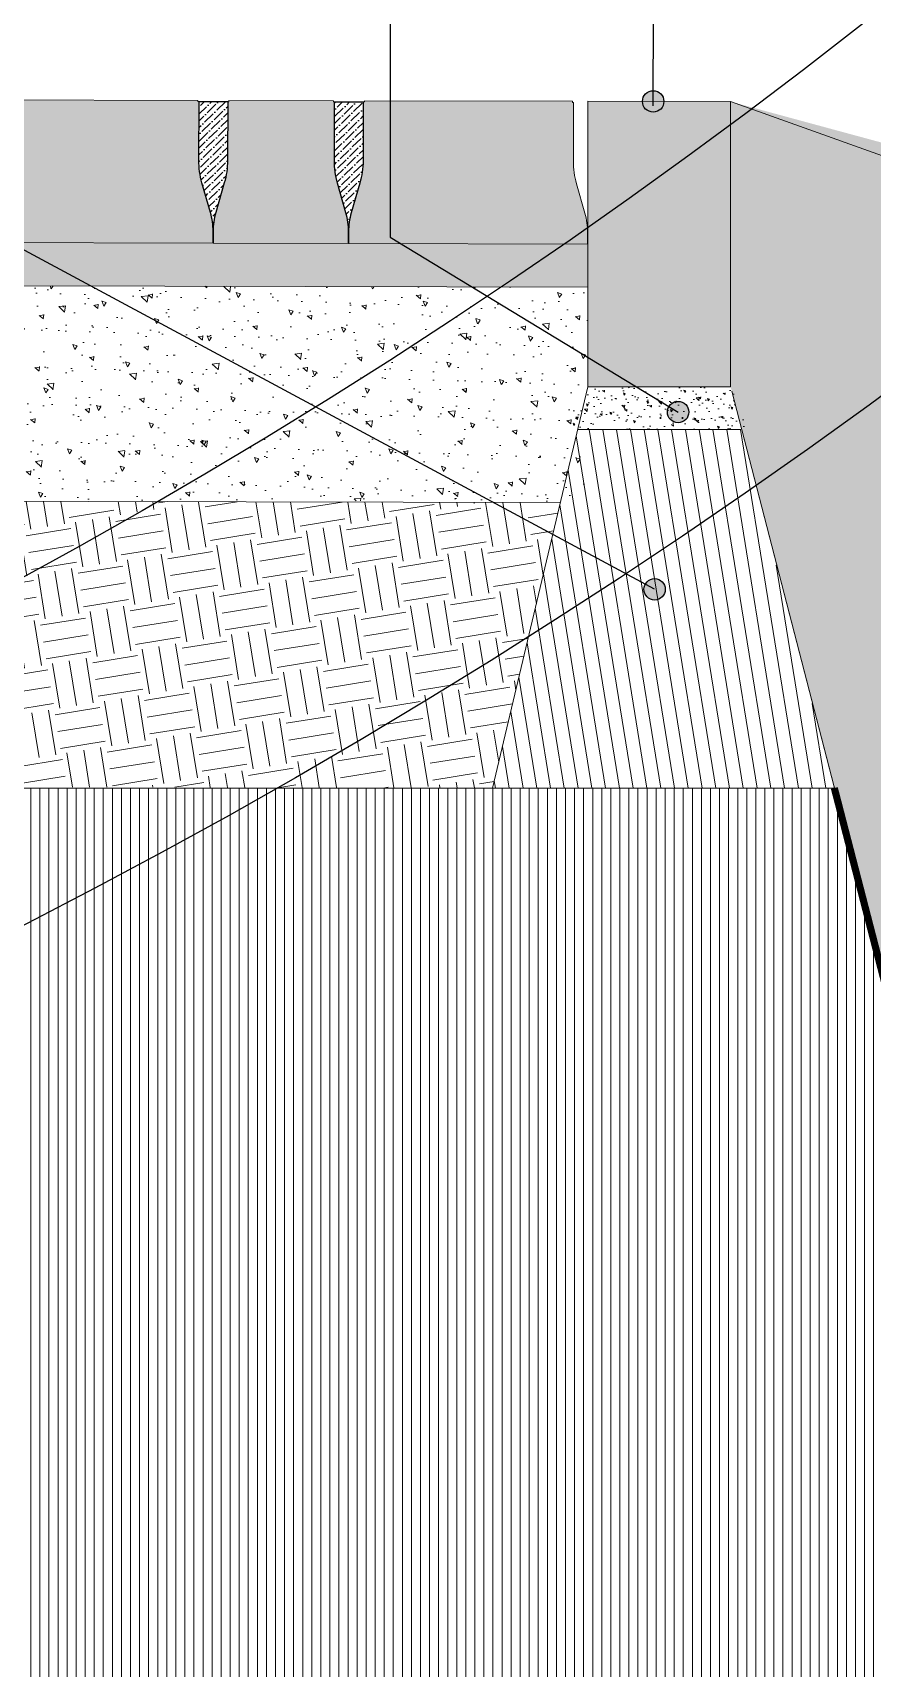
# Model space of a CAD drawing. Header units: metres. Extents: x -325 to 301, y -147 to 149.
# Drawn here: x 18.915 to 19.504, y 76.367 to 77.513 of the extents above; entities that cross this region are included whole.
import ezdxf

# ---------------------------------------------------------------- set-up
doc = ezdxf.new("R2010")
doc.units = ezdxf.units.M
doc.linetypes.add('ACAD_ISO03W100', pattern=[30, 12, -18])
for name, color, linetype, plot in [('-aux', 50, 'Continuous', False), ('-AUX-QAD', 5, 'Continuous', False), ('-AUX_MON', 3, 'Continuous', False)]:
    doc.layers.add(name, color=color, linetype=linetype, plot=plot)
for name, color, linetype, true_color in [('0-TX-1_25', 7, 'Continuous', 0x3f4f7f), ('3-TR-paviment fort', 7, 'Continuous', 0xd1d1d1), ('EIT_3 TR sorra', 7, 'Continuous', 0xd8ceb0)]:
    doc.layers.add(name, color=color, linetype=linetype, true_color=true_color)
for name, color, linetype in [('02-L-Geotextile', 32, 'Continuous'), ('10-DET-encoixinat', 37, 'Continuous'), ('10-DET_TERRENY_compactat', 252, 'Continuous')]:
    doc.layers.add(name, color=color, linetype=linetype)
doc.layers.add('03-TR-Paviment_05_Open Joint Precast Pavements', color=7, linetype='Continuous', lineweight=5, true_color=0xb3b3b3)
doc.layers.add('3-TR tot_u', color=7, linetype='Continuous', lineweight=5, true_color=0x787878)
for name, color, linetype, lineweight in [('05-VEG-gris 50%', 253, 'Continuous', 18), ('1-CM', 7, 'Continuous', 0), ('3-TR Formigó', 252, 'Continuous', 0), ('3-TR Seleccionat', 44, 'Continuous', 0), ('3-TR Tot-u', 37, 'Continuous', 0)]:
    doc.layers.add(name, color=color, linetype=linetype, lineweight=lineweight)

# ---------------------------------------------------------------- blocks, each defined once
blk = doc.blocks.new('ccddddddddddd')
for points in [[(92.17118508927524, 14.45525125507265), (92.1602315818891, 14.54284491715953), (92.14927795156837, 14.71803216030821), (92.08355653705075, 15.02460998017341), (91.9959279843606, 15.39688300667331), (91.9082994312048, 15.81295286351815), (91.77685660263523, 16.29471792606637), (91.64541377406567, 16.79838144592941), (91.49206380639225, 17.34584179753438), (91.36062097735703, 17.91520052356645), (91.22917814878747, 18.52835616283119), (91.11964245792478, 19.14151172060519), (91.09773531928658, 19.6451752409339), (91.08678181190044, 20.01744826603681), (91.08678181190044, 20.1926355920732), (91.10868894960731, 20.19263559160754)], [(90.23240342363715, 20.01744826603681), (90.25431056134403, 20.01744826603681), (90.35289262235165, 19.92985460348427), (90.41861403686926, 19.7765657347627), (90.55005686543882, 19.57947995234281), (90.74722110852599, 19.22910538315773), (90.96629249025136, 18.79113706946373), (91.22917814878747, 18.26557517424226), (91.51397094503045, 17.65241961786523), (91.77685660263523, 17.08306080941111), (91.97402084618807, 16.57939737197012), (92.12737081339583, 16.07573385164142), (92.32453505601734, 15.52827350096777), (92.45597788598388, 15.13410201761872), (92.47788502369076, 14.8713211119175), (92.54360643820837, 14.67423532949761), (92.60932785319164, 14.52094646031037), (92.62028148304671, 14.43335279775783)], [(92.63123499089852, 19.97365143429488), (92.6531421286054, 19.9736514352262), (92.64218862075359, 19.88605777220801), (92.63123499043286, 19.79846410965547), (92.63123499136418, 19.6889720717445), (92.60932785226032, 19.60137840919197), (92.59837434487417, 19.53568312060088), (92.57646720623598, 19.44808954047039), (92.5545600685291, 19.36049587745219), (92.53265293082222, 19.25100375711918), (92.46693151630461, 19.11961326375604), (92.44502437766641, 18.96632439503446), (92.3793029631488, 18.79113706946373), (92.31358154863119, 18.61594982631505), (92.24786013411358, 18.41886404342949), (92.18213872006163, 18.22177834343165), (92.11641730554402, 18.00279418611899), (91.96306733880192, 17.71811482310295), (91.78781023295596, 17.43343546055257), (91.65636740392074, 17.12685764115304), (91.54683171305805, 16.77648307196796), (91.53587808320299, 16.38231158908457), (91.52492457535118, 16.05383539479226), (91.51397094456479, 15.81295286351815), (91.51397094456479, 15.33118780050427), (91.52492457535118, 15.26549251191318), (91.53587808273733, 15.17789884936064), (91.53587808273733, 15.068406812381), (91.54683171305805, 15.00271152332425), (91.55778522137552, 14.93701631762087), (91.55778522090986, 14.67423532949761), (91.56873885169625, 14.60854012332857), (91.5796923590824, 14.52094646077603), (91.5796923590824, 14.41145442333072), (91.59064598940313, 14.37860673852265), (91.60159949725494, 14.35670836362988), (91.60159949678928, 14.3457591352053)], [(91.9630673378706, 19.84226094093174), (92.00688161421567, 19.84226094093174), (92.01783512206748, 19.75466727791354), (92.08355653658509, 19.49188628932461), (92.1711850897409, 19.09771488886327), (92.25881364196539, 18.61594982584938), (92.324535056483, 18.02469264343381), (92.39025647100061, 17.32394342357293), (92.41216360917315, 16.4699052516371), (92.41216360917315, 15.57207033177838), (92.40121010132134, 14.80562582332641), (92.33548868680373, 14.32386076077819), (92.31358154863119, 14.10487660346553), (92.324535056483, 14.09392737504095)], [(93.25558848958462, 19.73276890348643), (93.25558848958462, 19.56853080587462), (93.2446348592639, 19.45903868647292), (93.23368135187775, 19.3276481917128), (93.21177421323955, 19.17435932345688), (93.18986707506701, 19.04296882916242), (93.12414566101506, 18.91157833440229), (93.05842424603179, 18.75828946661204), (92.99270283151418, 18.62689897231758), (92.92698141699657, 18.473610103596), (92.90507427882403, 18.29842277802527), (92.83935286477208, 18.10133707756177), (92.77363145025447, 17.88235292071477), (92.68600289756432, 17.64147038944066), (92.57646720670164, 17.37868940085173), (92.46693151583895, 17.11590849515051), (92.40121010132134, 16.80933067528531), (92.33548868726939, 16.45895602367818), (92.26976727228612, 16.15237828623503), (92.20404585823417, 15.867698923219), (92.11641730554402, 15.60491793509573), (92.05069589149207, 15.38593377778307), (91.9849744765088, 15.21074645221233), (91.9740208457224, 15.07935604080558), (91.9630673378706, 14.99176237778738), (91.9630673378706, 14.45525125507265)], [(94.73401807900518, 19.31669904664159), (94.73401807947084, 19.20720692630857), (94.72306444868445, 19.18530855188146), (94.71211094036698, 19.11961326375604), (94.69020380219445, 19.05391805805266), (94.6244823881425, 18.9663243945688), (94.53685383545235, 18.85683235758916), (94.42731814458966, 18.72544186376035), (94.2958753160201, 18.57215299457312), (94.18633962515742, 18.44076250074431), (94.09871107293293, 18.26557517424226), (94.01108251977712, 18.11228630598634), (93.94536110479385, 17.93709898088127), (93.8796396907419, 17.74001328041777), (93.81391827668995, 17.54292749799788), (93.74819686170667, 17.30204496672377), (93.66056830901653, 17.061162434984), (93.57293975679204, 16.7764830715023), (93.46340406592935, 16.44800687720999), (93.353868374601, 16.09763222653419), (93.22242554603145, 15.72535920049995), (93.11288985563442, 15.39688300620764), (92.98144702613354, 15.13410201808438), (92.89381847390905, 14.93701631762087), (92.87191133527085, 14.71803216077387), (92.85000419709831, 14.52094646077603), (92.83905056677759, 14.41145442379639), (92.82809705892578, 14.3457591352053), (92.82809705939144, 14.33480998966843)], [(92.85000419756398, 14.42240356933326), (92.83905056724325, 14.45525125460699), (92.85000419709831, 14.52094646077603), (92.85000419709831, 14.65233695553616), (92.86095770495012, 14.71803216077387), (92.86095770541579, 14.9808131493628), (92.88286484358832, 15.09030518634245), (92.89381847390905, 15.17789884889498), (92.89381847390905, 15.30928934318945), (92.90477198176086, 15.44067983748391), (92.91572561208159, 15.57207033224404), (92.9266791199334, 15.70346082560718), (92.93763274978846, 15.87864806922153), (92.959539887961, 16.05383539479226), (92.98144702613354, 16.2509210947901), (93.00335416430607, 16.46990525256842), (93.06907557882369, 16.68888940894976), (93.09098271699622, 16.95167039800435), (93.15670413151383, 17.21445130370557), (93.22242554603145, 17.47723229182884), (93.33196123689413, 17.6962164491415), (93.44149692729115, 17.87140369229019), (93.52912548044696, 18.04659101786092), (93.59484689496458, 18.22177834343165), (93.68247544765472, 18.37506721215323), (93.74819686217234, 18.48455933155492), (93.77010400034487, 18.5502545372583), (93.78105750773102, 18.57215299457312), (93.79201113805175, 18.59405136900023), (93.79201113805175, 18.60500059742481)], [(92.91572561208159, 14.40050519490615), (92.92667911946774, 14.42240356933326), (92.93763275025412, 14.53189568873495), (93.00335416430607, 14.68518455792218), (93.06907557928935, 14.88227025792003), (93.17861126968637, 15.18884807731956), (93.28814696054906, 15.51732427207753), (93.37577551277354, 15.91149575449526), (93.59484689496458, 16.74363546911627), (93.77010400034487, 17.13780686911196), (93.94536110525951, 17.51007989514619), (94.0548967961222, 17.81665771501139), (94.16443248651922, 18.03564187232405), (94.29587531555444, 18.25462594628334), (94.38350386824459, 18.3641180661507), (94.40541100688279, 18.37506721215323), (94.41636451426893, 18.37506721261889)], [(93.15670413151383, 14.37860673805699), (93.26623982191086, 14.61948935221881), (93.46340406546369, 14.96986392093822), (93.74819686217234, 15.47352744080126), (94.0548967961222, 16.10858145449311), (94.33968959236518, 16.76553384354338), (94.6244823881425, 17.35679102642462), (94.84355376986787, 17.79475925769657), (94.97499659890309, 18.07943862024695), (94.99690373707563, 18.14513390883803)], [(92.99240053351969, 14.32386076077819), (92.99240053351969, 14.34575913567096), (93.00335416477174, 14.45525125460699), (93.01430767215788, 14.63043849822134), (93.10193622438237, 14.8713211119175), (93.1676576398313, 15.22169568063691), (93.27719332976267, 15.61586716352031), (93.40863615879789, 15.96624173223972), (93.56198612600565, 16.3385147578083), (94.04394316580147, 17.08306080941111), (94.30682882387191, 17.38963862881064), (94.50399306695908, 17.58672432973981), (94.61352875782177, 17.65241961786523), (94.6573430346325, 17.65241961693391), (94.74497158685699, 17.64147038897499), (95.00785724446177, 17.64147038944066), (95.02976438309997, 17.63052116055042), (95.05167152127251, 17.63052116055042)], [(94.74497158685699, 17.64147038897499), (95.10643942793831, 17.64147038850933), (95.12834656564519, 17.65241961739957), (95.41313936142251, 17.65241961786523), (95.41313936188817, 17.64147038897499), (95.43504650052637, 17.64147038897499), (95.43504650052637, 17.63052116008475), (95.44600000791252, 17.61957201454788), (95.45695363823324, 17.61957201454788), (95.45695363823324, 17.60862278658897), (95.47886077594012, 17.59767355816439), (95.48981428472325, 17.58672432880849), (95.50076791457832, 17.57577518327162)]]:
    blk.add_lwpolyline(points)
for centre, radius in [((92.50731832021847, 20.78011920209974), 0.09914972109653161), ((92.8620486264117, 20.71819748636335), 0.08827586927244695), ((93.11398077663034, 20.6634514266625), 0.07971381322727139), ((92.08012906461954, 20.59398264810443), 0.07971381322727139), ((92.35396835301071, 20.62683025095612), 0.0797138132272792), ((93.31114502064884, 20.60870544845238), 0.1100385761945846), ((91.51054347259924, 20.53923658793792), 0.1038774050785438), ((92.54017896577716, 20.5501858163625), 0.05896654791170974), ((92.9606308103539, 20.55395938875154), 0.07971381322727139), ((93.6178449545987, 20.466365726199), 0.08827588449571261), ((91.19289002986625, 20.37499849172309), 0.05475392728177474), ((91.3681471357122, 20.353100115899), 0.1078442209085107), ((92.02536128088832, 20.3640493452549), 0.0797138132272792), ((92.2553861704655, 20.37499849079177), 0.08828397434522552), ((92.58399324212223, 20.33120165998116), 0.1116622003345008), ((91.78438276099041, 20.32025251351297), 0.1038774050785438), ((91.91582559002563, 20.14506518794224), 0.2190155618666085), ((91.09430784732103, 20.18886201875284), 0.1179330192981251), ((91.49958996474743, 20.19981116522104), 0.09029159687583978), ((92.08012906461954, 20.15601441636682), 0.05474597743621246), ((92.7963272118941, 20.12694030348212), 0.0797138132272792), ((93.78214843012393, 20.13788953144103), 0.100948621194932), ((90.94095788057894, 20.03557306807488), 0.131875252192638), ((91.28051858302206, 20.09031912824139), 0.1078442962242974), ((91.65184901002795, 20.06842075381428), 0.1122136528435823), ((92.34301472222432, 20.06842075381428), 0.1094920372972297), ((93.30019139032811, 20.0502958688885), 0.08341479203162756), ((92.09108269494027, 19.94797948841006), 0.1094920372972297), ((92.93872367218137, 20.01744826603681), 0.07742317901411151), ((93.6287984624505, 20.02839749492705), 0.09355456895831013), ((91.4667291957885, 19.98082709126174), 0.03284760294668843), ((91.82819703733549, 19.93703025951982), 0.083391818526349), ((92.55113259609789, 19.88228419935331), 0.100948621194932), ((90.77556348359212, 19.89323342777789), 0.08359032011394589), ((91.19289003079757, 19.87133497092873), 0.05475392728177474), ((92.8730022571981, 19.85321016889066), 0.07742319637127354), ((93.83691633632407, 19.87510854331776), 0.05475392728177474), ((94.02312694909051, 19.85321016935632), 0.100948621194932), ((94.02312694909051, 19.85321016935632), 0.08552993772729109), ((91.42291491990909, 19.83848736807704), 0.0619504096055185), ((92.33206121437252, 19.81658899364993), 0.05896647138640877), ((93.42068071104586, 19.72181967506185), 0.1313904942115585), ((93.66165923094377, 19.80941333761439), 0.05583111220221605), ((94.4284090665169, 19.80941333761439), 0.08827588449571261), ((90.92891338979825, 19.72899533063173), 0.083391818526349), ((91.20384353818372, 19.70709687424824), 0.0979638998719097), ((92.08012906461954, 19.60855406522751), 0.09355464613128266), ((93.6287984624505, 19.5575815779157), 0.1281631355179718), ((93.6287984624505, 19.5575815779157), 0.1281631355179718), ((94.6036661718972, 19.66707361536101), 0.0797138132272792), ((90.08658734429628, 19.50710891373456), 0.09914972109653161), ((90.6233044383116, 19.58665560837835), 0.08830179011489034), ((92.98253794806078, 19.51378474617377), 0.05896654791170974), ((93.43163421889767, 19.45903868600726), 0.100948621194932), ((94.16552340891212, 19.43714031158015), 0.1078442209085107), ((91.29147209087387, 19.35672230552882), 0.1143168244103129), ((94.40650192834437, 19.39334348030388), 0.06385108598971867), ((89.5993650695309, 19.32097235973924), 0.07971381322727139), ((89.93323737708852, 19.35381996259093), 0.0797138132272792), ((90.36042650975287, 19.32097235973924), 0.08827586927244695), ((90.91905074194074, 19.31292547378689), 0.08759366280770564), ((91.83915054472163, 19.35672230552882), 0.09914972109653161), ((92.2334790318273, 19.29102701693773), 0.1209383224137713), ((90.11944799032062, 19.27717552846298), 0.05896654791170974), ((90.62493505468592, 19.27813989901915), 0.06916781482529323), ((94.12170913256705, 19.19625778030604), 0.09355468922416664), ((94.49413048103452, 19.1634100950323), 0.09355468922416664), ((89.54459728533402, 19.09103905688971), 0.0797138132272792), ((89.83465519361198, 19.10198820289224), 0.08828397434522552), ((90.1632622666657, 19.05819137161598), 0.1116622003345008), ((90.62432604283094, 19.10091247688979), 0.07971381322727139), ((93.15546696865931, 19.10642892122269), 0.09914972109653161), ((90.82149028638378, 19.04616649914533), 0.1100385761945846), ((94.89874616917223, 19.0372787155211), 0.09914972109653161), ((90.47097607562318, 18.99142043991014), 0.07971381322727139), ((93.00211700191721, 18.95313997007906), 0.0797138132272792), ((93.4293061341159, 18.92029236769304), 0.08827586927244695), ((91.12819022033364, 18.90382677689195), 0.08827588449571261), ((91.39991686027497, 18.88590638805181), 0.1139313534327422), ((93.18832761468366, 18.87649553595111), 0.05896654791170974), ((93.68123828433454, 18.86554630752653), 0.07971381322727139), ((94.74539620196447, 18.88398976437747), 0.0797138132272792), ((95.17258533509448, 18.85114216106012), 0.08827586927244695), ((92.64738657139242, 18.79607752989978), 0.07971381322727139), ((93.87840252742171, 18.81080033024773), 0.1100385761945846), ((94.93160681519657, 18.80734532978386), 0.05896654791170974), ((95.42451748484746, 18.79639610135928), 0.07971381322727139), ((90.95698824804276, 18.73876838758588), 0.0928042669996929), ((91.39224458299577, 18.67940983595327), 0.1078442209085107), ((92.07780097937211, 18.74133146926761), 0.1038774050785438), ((92.90353481797501, 18.70130821038038), 0.08828397434522552), ((93.52788831666112, 18.75605427054688), 0.07971381322727139), ((95.62168172886595, 18.74165012408048), 0.1100385761945846), ((91.21698747761548, 18.70130821038038), 0.05475392728177474), ((91.80848020780832, 18.64656223310158), 0.1038774050785438), ((92.04945872724056, 18.69035906484351), 0.0797138132272792), ((93.23214189056307, 18.65751137910411), 0.1116622003345008), ((94.18510246183723, 18.66846060752869), 0.08827588449571261), ((94.64681401941925, 18.63215800421312), 0.08828397434522552), ((95.27116751810536, 18.68690406344831), 0.07971381322727139), ((91.1184052946046, 18.51517173880711), 0.1179330192981251), ((91.93992303684354, 18.47137490753084), 0.2190155618666085), ((94.97542109200731, 18.5883611724712), 0.1116622003345008), ((95.92838166281581, 18.59931040136144), 0.08827588449571261), ((91.523687412031, 18.5261208852753), 0.09029159687583978), ((90.96505532739684, 18.36188278766349), 0.131875252192638), ((91.30461603077129, 18.41662884736434), 0.1078442962242974), ((91.67594645684585, 18.39473047340289), 0.1122136528435823), ((92.10422651190311, 18.48232413595542), 0.05474597743621246), ((92.99116337066516, 18.39473047340289), 0.1094920372972297), ((93.3635847195983, 18.3290351848118), 0.0797138132272792), ((94.3494059368968, 18.33998441323638), 0.100948621194932), ((91.49082664307207, 18.30713681038469), 0.03284760294668843), ((91.85229448415339, 18.26333997910842), 0.083391818526349), ((92.11518014175817, 18.27428920799866), 0.1094920372972297), ((93.86744889710099, 18.25239075068384), 0.08341479203162756), ((90.79966093041003, 18.21954314783216), 0.08359032011394589), ((93.19928124500439, 18.20859391894192), 0.100948621194932), ((93.50598117848858, 18.21954314783216), 0.07742317901411151), ((94.19605596922338, 18.23049237625673), 0.09355456895831013), ((94.62448251107708, 18.25462594581768), 0.07742319637127354), ((94.90927530638874, 18.23272757232189), 0.07743792491863587), ((91.21698747761548, 18.19764469005167), 0.05475392728177474), ((91.447012366727, 18.16479708813131), 0.0619504096055185), ((92.98020986327901, 18.14289871323854), 0.05896647138640877), ((95.2488358868286, 18.13418468041345), 0.09029159687583978), ((90.95301083661616, 18.055305050686), 0.083391818526349), ((91.22794098593295, 18.03340659337118), 0.0979638998719097), ((93.44025976397097, 18.055305050686), 0.07742319637127354), ((94.40417384309694, 18.07720342511311), 0.05475392728177474), ((94.59038445679471, 18.05530505022034), 0.100948621194932), ((94.59038445679471, 18.05530505022034), 0.08552993772729109), ((93.9879382182844, 17.92391455639154), 0.1313904942115585), ((94.22891673771665, 18.01150821940973), 0.05583111220221605), ((90.64740188512951, 17.91296532796696), 0.08830179011489034), ((92.10422651190311, 17.93486378435045), 0.09355464613128266), ((94.19605596968904, 17.75967645877972), 0.1281631355179718), ((94.19605596968904, 17.75967645877972), 0.1281631355179718), ((94.62203529756516, 17.77874510781839), 0.09914972109653161), ((95.41313948435709, 17.7509624264203), 0.1143169033563484), ((90.85377357294783, 17.63562550675124), 0.1078442962242974), ((93.54979545529932, 17.71587962796912), 0.05896654791170974), ((90.51421286957338, 17.58087944658473), 0.131875252192638), ((91.22510399948806, 17.61372713185847), 0.1122136528435823), ((91.56246991548687, 17.56578805856407), 0.1038774050785438), ((92.13205550750718, 17.62053411826491), 0.07971381322727139), ((92.40589479589835, 17.6533817211166), 0.0797138132272792), ((92.97846367675811, 17.58720544259995), 0.08827586927244695), ((94.4686853303574, 17.62545615714043), 0.0797138132272792), ((94.89587446348742, 17.59260855335742), 0.08827586927244695), ((92.59210540866479, 17.57673728698865), 0.05896654791170974), ((93.23039582651109, 17.53245938289911), 0.07971381322727139), ((93.42756007006392, 17.47771340515465), 0.1100385761945846), ((94.65489594358951, 17.54881172254682), 0.05896654791170974), ((95.14780661370605, 17.53786249365658), 0.07971381322727139), ((95.34497085725889, 17.48311651591212), 0.1100385761945846), ((95.63221086654812, 17.55387672642246), 0.07742319637128761), ((90.3488184735179, 17.43853980628774), 0.08359032011394589), ((90.76614501979202, 17.41664134990424), 0.05475392728177474), ((90.99616990983486, 17.38379374658689), 0.0619504096055185), ((91.2448164736852, 17.40154996141791), 0.05475392728177474), ((91.4200735790655, 17.37965158652514), 0.1078442209085107), ((91.8363092043437, 17.34680398320779), 0.1038774050785438), ((92.07728772377595, 17.39060081494972), 0.0797138132272792), ((92.30731261335313, 17.40154996095225), 0.08828397434522552), ((92.63591968500987, 17.35775312967598), 0.1116622003345008), ((93.07704585976899, 17.4229673454538), 0.07971381322727139), ((94.37010314781219, 17.37362439604476), 0.08828397434522552), ((94.69871022040024, 17.32982756523415), 0.1116622003345008), ((94.99445664696395, 17.42837045621127), 0.07971381322727139), ((93.73426000401378, 17.33537368290126), 0.08827588449571261), ((95.65167079120874, 17.34077679365873), 0.08827588449571261), ((90.5021683787927, 17.27430170960724), 0.083391818526349), ((90.77709852810949, 17.25240325229242), 0.0979638998719097), ((91.30848026368767, 17.18208481417969), 0.1179330192981251), ((91.55151640810072, 17.22636263491586), 0.09029159687583978), ((92.13205550797284, 17.18256588606164), 0.05474597743621246), ((92.55718713905662, 17.0616435483098), 0.1094920372972297), ((92.91274226177484, 16.99594826018438), 0.0797138132272792), ((93.89856347907335, 17.0068974881433), 0.100948621194932), ((91.03998418571427, 16.97404988575727), 0.03284760294668843), ((92.04236945323646, 16.930253054481), 0.083391818526349), ((92.3052551113069, 16.94120228243992), 0.1094920372972297), ((93.41660643927753, 16.91930382605642), 0.08341479203162756), ((93.74521351233125, 16.89740545116365), 0.09355456895831013), ((92.76530501246452, 16.87550699478015), 0.100948621194932), ((93.05513872113079, 16.88645622273907), 0.07742317901411151), ((91.90531620429829, 16.80981178861111), 0.05896647138640877), ((92.98941730661318, 16.72221812605858), 0.07742319637127354), ((93.95333138620481, 16.74411650048569), 0.05475392728177474), ((94.13954199897125, 16.72221812512726), 0.100948621194932), ((94.13954199897125, 16.72221812512726), 0.08552993772729109), ((94.54482411639765, 16.67842129431665), 0.08827588449571261), ((92.29430148098618, 16.60177685972303), 0.09355464613128266), ((93.53709576139227, 16.59082763129845), 0.1313904942115585), ((93.77807428082451, 16.67842129431665), 0.05583111220221605), ((94.72008122131228, 16.53608157159761), 0.0797138132272792), ((93.74521351186559, 16.42658953461796), 0.1281631355179718), ((93.74521351186559, 16.42658953461796), 0.1281631355179718), ((92.20096791768447, 16.34994510002434), 0.1143168244103129), ((91.82854656875134, 16.30614826828241), 0.08759366280770564), ((92.10772894509137, 16.34994510002434), 0.09914972109653161), ((92.44765144772828, 16.28424981143326), 0.1209383224137713), ((93.09895299747586, 16.38279270287603), 0.05896654791170974), ((93.54804926877841, 16.32804664317518), 0.100948621194932), ((94.28193845879287, 16.30614826828241), 0.1078442209085107), ((94.52291697775945, 16.26235143747181), 0.06385108598971867), ((91.73098611226305, 16.03938929410651), 0.1100385761945846), ((94.23812418198213, 16.0652657370083), 0.09355468922416664), ((94.61054553091526, 16.03241805126891), 0.09355468922416664), ((93.2718820180744, 15.97543687839061), 0.09914972109653161), ((92.03768604714423, 15.89704957138747), 0.08827588449571261), ((92.30941268615425, 15.87912918301299), 0.1139313534327422), ((92.84469276247546, 15.78930032392964), 0.07971381322727139), ((93.11853205086663, 15.82214792724699), 0.0797138132272792), ((93.54572118353099, 15.7893003243953), 0.08827586927244695), ((91.86648407392204, 15.73199118301272), 0.0928042669996929), ((92.34637937927619, 15.73455426469445), 0.1038774050785438), ((93.30474266409874, 15.74550349265337), 0.05896654791170974), ((93.79765333421528, 15.73455426422879), 0.07971381322727139), ((93.9948175768368, 15.67980828741565), 0.1100385761945846), ((92.20398304238915, 15.54841779312119), 0.1078442209085107), ((93.01994986785576, 15.5703161675483), 0.08828397434522552), ((93.64430336654186, 15.62506222724915), 0.07971381322727139), ((92.02872593747452, 15.57031616708264), 0.05475392728177474), ((92.62021866859868, 15.51557018980384), 0.1038774050785438), ((92.78992497874424, 15.55936702108011), 0.0797138132272792), ((93.34855694044381, 15.52651933580637), 0.1116622003345008), ((94.30151751171798, 15.53746856376529), 0.08827588449571261), ((94.76322906883433, 15.50116596091539), 0.08828397434522552), ((92.57106118137017, 15.38417969550937), 0.1179330192981251), ((92.33542587142438, 15.39512884197757), 0.09029159687583978), ((92.116354489699, 15.28563680453226), 0.1078442962242974), ((92.48768491717055, 15.26373843010515), 0.1122136528435823), ((92.8446927620098, 15.35133209312335), 0.05474597743621246), ((93.10757842008024, 15.26373842963949), 0.1094920372972297), ((92.30256510339677, 15.17614476708695), 0.03284760294668843)]:
    blk.add_circle(centre, radius)
blk = doc.blocks.new('POINT')
at = {"layer": '0-TX-1_25'}
h = blk.add_hatch(dxfattribs=at)
h.set_pattern_fill('ANGLE', color=256)
h.set_pattern_definition([(0, (-83.74681484067048, -12.72584030761209), (0, 6.985), [5.08, -1.905]), (90, (-83.74681484067048, -12.72584030761209), (-6.985, 4.277078946022131e-16), [5.08, -1.905])])
edge = h.paths.add_edge_path()
edge.add_arc((0, 0), 0.0075, 0, 360)
h = blk.add_hatch(color=256, dxfattribs=at)
h.dxf.hatch_style = 1
edge = h.paths.add_edge_path()
edge.add_arc((0, 0), 0.0075, 0, 360)
blk.add_circle((0, 0), 0.0075, dxfattribs=at)

msp = doc.modelspace()

# ---------------------------------------------------------------- hatches: boundary and pattern name
at = {"layer": '03-TR-Paviment_05_Open Joint Precast Pavements'}
h = msp.add_hatch(color=256, dxfattribs=at)
h.dxf.hatch_style = 1
edge = h.paths.add_edge_path()
edge.add_line((19.0415768010831, 77.36581190711465), (19.04159629180194, 77.37400766335074))
edge.add_arc((18.99317887040652, 77.3741228222997), 0.04841755834575468, 359.8637244794061, 375.8627436057946)
edge.add_line((19.03975265168683, 77.38735697710533), (19.03385535276593, 77.40811079660077))
edge.add_arc((19.08882383424832, 77.4237303502345), 0.05714459215181739, 179.8637303040263, 195.8627494303093, ccw=False)
edge.add_line((19.03167940371767, 77.42386626022514), (19.03177721121446, 77.46499141784031))
edge.add_line((19.03177721121446, 77.46499141784031), (19.03098000700683, 77.46499331378024))
edge.add_line((19.03098000700683, 77.46499331378024), (19.0309820149383, 77.4658373872621))
edge.add_line((19.0309820149383, 77.4658373872621), (18.88515655671344, 77.46618420596812))
edge.add_line((18.88515655671344, 77.46618420596812), (18.88515455064461, 77.46534013015795))
edge.add_line((18.88515455064461, 77.46534013015795), (18.88435734643699, 77.46534203052167))
edge.add_line((18.88435734643699, 77.46534203052167), (18.8842595389402, 77.42421686941404))
edge.add_arc((18.8271151129012, 77.42435277851132), 0.05714458765805319, 343.8647120627596, 359.86373118904174, ccw=False)
edge.add_line((18.88200867104442, 77.40847193555553), (18.87601272410811, 77.38774639706705))
edge.add_arc((18.92252301954402, 77.37429085153082), 0.04841755143760445, 163.8647105387003, 179.8637296650898)
edge.add_line((18.87410560504631, 77.37440600608122), (18.87408611246482, 77.36621025077645))
edge.add_line((18.87408611246482, 77.36621025077645), (19.0415768010831, 77.36581190711465))
h = msp.add_hatch(color=256, dxfattribs=at)
h.dxf.hatch_style = 1
edge = h.paths.add_edge_path()
edge.add_line((19.13653960892097, 77.36558256124724), (19.13655910243378, 77.373778316552))
edge.add_arc((19.08814167526661, 77.37389346448559), 0.04841756409130001, 359.8637375308511, 375.8627566572404)
edge.add_line((19.13471545905904, 77.38712763147075), (19.12881816013814, 77.40788145003486))
edge.add_arc((19.18378664102498, 77.4235010018954), 0.05714459109426871, 179.8637287570675, 195.8627478833494, ccw=False)
edge.add_line((19.12664221155555, 77.4236369134264), (19.126740019518, 77.46476207034308))
edge.add_line((19.126740019518, 77.46476207034308), (19.12594281577603, 77.46476396744717))
edge.add_line((19.12594281577603, 77.46476396744717), (19.12594482417316, 77.46560804092903))
edge.add_line((19.12594482417316, 77.46560804092903), (19.05264723648415, 77.46578236472439))
edge.add_line((19.05264723648415, 77.46578236472439), (19.05264522901834, 77.46493829007838))
edge.add_line((19.05264522901834, 77.46493829007838), (19.05184802574203, 77.46494019044209))
edge.add_line((19.05184802574203, 77.46494019044209), (19.05175021777958, 77.4238150288688))
edge.add_arc((18.99460579432869, 77.4239509315718), 0.05714458505475092, 343.8647184677755, 359.8637375940579, ccw=False)
edge.add_line((19.04949935174645, 77.40807009547595), (19.04350340341315, 77.38734455675464))
edge.add_arc((19.09001369908189, 77.37388901287518), 0.04841755120083587, 163.8647124986113, 179.8637316250004)
edge.add_line((19.04159628481702, 77.37400416576881), (19.04157679363252, 77.36580841023121))
edge.add_line((19.04157679363252, 77.36580841023121), (19.13653960892097, 77.36558256124724))
h = msp.add_hatch(color=256, dxfattribs=at)
h.dxf.hatch_style = 1
edge = h.paths.add_edge_path()
edge.add_line((19.30403029707358, 77.36518421758544), (19.30404978872374, 77.37337997312304))
edge.add_arc((19.25563236603428, 77.37349512887486), 0.04841755963219799, 359.8637282664178, 375.8627473928069)
edge.add_line((19.30220614767731, 77.38672928711046), (19.29630884922207, 77.4074831066059))
edge.add_arc((19.35127732964325, 77.42310266177999), 0.05714459155204819, 179.8637320804945, 195.8627512067764, ccw=False)
edge.add_line((19.29413289970816, 77.42323856999744), (19.29423070720495, 77.46436372761261))
edge.add_line((19.29423070720495, 77.46436372761261), (19.29343350346298, 77.46436562425103))
edge.add_line((19.29343350346298, 77.46436562425103), (19.29343551186011, 77.46520969750006))
edge.add_line((19.29343551186011, 77.46520969750006), (19.14761005223826, 77.46555651643891))
edge.add_line((19.14761005223826, 77.46555651643891), (19.14760804710076, 77.46471243969742))
edge.add_line((19.14760804710076, 77.46471243969742), (19.14681084335879, 77.46471434006114))
edge.add_line((19.14681084335879, 77.46471434006114), (19.14671303493068, 77.4235891789535))
edge.add_arc((19.08956861267091, 77.42372508520289), 0.0571445838720702, 343.86471490917216, 359.8637340354546, ccw=False)
edge.add_line((19.14446216796622, 77.40784424602631), (19.13846622056425, 77.38711870660651))
edge.add_arc((19.18497651517177, 77.3736631611867), 0.04841755060949388, 163.8647103986069, 179.8637295249965)
edge.add_line((19.13655910150246, 77.37377831585351), (19.13653960892097, 77.36558256124724))
edge.add_line((19.13653960892097, 77.36558256124724), (19.30403029707358, 77.36518421758544))
at = {"layer": '10-DET-encoixinat'}
h = msp.add_hatch(dxfattribs=at)
h.set_pattern_fill('CROSS', color=256, scale=0.04999999999999997, angle=91.66889548920817)
h.set_pattern_definition([(135.910817346098, (9.254955547378444, 72.81619366922993), (-0.01767543594103214, -0.000281005861983161), [0.006249999999999993, -0.01874999999999998]), (225.9108173460979, (9.254885294457011, 72.82061252732407), (0.000281005861983161, -0.01767543594103215), [0.006249999999999993, -0.01874999999999998])])
edge = h.paths.add_edge_path()
edge.add_line((19.40426612271094, 77.46497168870289), (19.40426612224528, 77.2652096973138))
edge.add_line((19.40426612224528, 77.2652096973138), (19.52670743606376, 76.79169178689887))
edge.add_line((19.52670743606376, 76.79169178689887), (20.61158481082651, 76.43006581787249))
edge.add_arc((20.88037853041107, 77.23644657892824), 0.8499999973464439, 251.5650426997877, 270.0000003406949)
edge.add_line((20.88037853546538, 76.3864465815818), (21.49455763816931, 76.3864465815818))
edge.add_line((21.49455763816931, 76.3864465815818), (21.49455763908389, 76.93181699326996))
edge.add_line((21.49455763908389, 76.93181699326996), (20.88037853174009, 76.94637161970849))
edge.add_arc((20.93199237187277, 77.32736714711616), 0.3844757214674237, 250.131195935182, 262.28505132981314, ccw=False)
edge.add_line((20.80132155444576, 76.96577799093079), (19.49423445712873, 77.43497168960627))
edge.add_line((19.49423445712873, 77.43497168960627), (19.40426612271094, 77.46497168870289))
at = {"layer": '10-DET_TERRENY_compactat'}
h = msp.add_hatch(dxfattribs=at)
h.set_pattern_fill('HEX', color=256, scale=0.002, angle=0.5782318252177278)
h.set_pattern_definition([(0.5782318252177278, (0.549165722126844, -8.408593412523473), (-0.000110995747240735, 0.01099796253877573), [0.00635, -0.0127]), (120.5782318252177, (0.549165722126844, -8.408593412523473), (-0.00946901707482901, -0.005595106406210373), [0.00635, -0.0127]), (60.57823182521773, (0.5555153987575636, -8.40852932909894), (-0.009580012822069743, 0.00540285613256535), [0.00635, -0.0127])])
h.paths.add_polyline_path([(19.40426612271094, 77.46497168870289), (19.85260917925818, 77.3433663045403), (20.19829420302849, 77.22136960070243), (20.6450935668086, 77.06427488813291), (20.87356986982488, 76.98817931409106), (20.94947230474233, 76.98293192219178), (21.4922463812803, 76.97291423615862), (21.49127431538585, 76.93189480045899), (20.88598257024922, 76.94623881693798), (20.84635288576628, 76.95255058022336), (20.80132155444568, 76.96577799093082), (20.60956121619994, 77.03429750000717), (20.11428299349581, 77.21126955265554)])
edge = h.paths.add_edge_path(flags=16)
edge.add_arc((19.84008012810117, 77.32888649289481), 0.01914789983742415, 0, 360)
edge = h.paths.add_edge_path(flags=16)
edge.add_arc((20.19295778152204, 77.202980346403), 0.01914789983742415, 0, 360)
edge = h.paths.add_edge_path(flags=16)
edge.add_arc((20.63720833024252, 77.04682595944142), 0.01914789983742415, 0, 360)
edge = h.paths.add_edge_path(flags=16)
edge.add_arc((21.27223510822759, 76.95670794959706), 0.01914789983742415, 0, 360)
at = {"layer": '3-TR Formigó'}
h = msp.add_hatch(dxfattribs=at)
h.set_pattern_fill('ANSI31', color=256, scale=0.003, angle=234.1752438963392, style=0)
h.set_pattern_definition([(279.1752438963392, (22.18845364915305, 77.06520968315769), (0.009403130041245794, 0.001518805592372136), [])])
h.paths.add_polyline_path([(19.41138905649876, 77.23520968185005), (19.29714321044083, 77.23520969834212), (19.23750232017887, 76.9840166668826), (19.47694866301461, 76.98401666688261)])
at = {"layer": '3-TR Seleccionat'}
h = msp.add_hatch(dxfattribs=at)
h.set_pattern_fill('ANSI31', color=256, scale=0.002, angle=225, style=0)
h.set_pattern_definition([(270, (1.724461629969113, 15.11476513127442), (0.00635, -4.336808689942018e-19), [])])
edge = h.paths.add_edge_path()
edge.add_line((19.75054990936692, 75.92650813836374), (19.47694866301461, 76.98401666688261))
edge.add_line((19.47694866301461, 76.98401666688261), (18.51381635105335, 76.98401666688261))
edge.add_line((18.51381635105335, 76.98401666688261), (18.51381635105335, 75.16673965454368))
edge.add_line((18.51381635105335, 75.16673965454368), (19.49426612209626, 75.16673965396937))
edge.add_line((19.49426612209626, 75.16673965396937), (21.49455763863497, 75.16673965536636))
edge.add_line((21.49455763863497, 75.16673965536636), (21.49455763910063, 75.63644658111613))
edge.add_line((21.49455763910063, 75.63644658111613), (20.88037853927882, 75.63644658097395))
edge.add_arc((20.88037853166948, 77.23644658039092), 1.599999999416966, 251.5650427093889, 270.00000027248956, ccw=False)
edge.add_line((20.3744138818989, 75.71855337883923), (19.75054990936692, 75.92650813836374))
at = {"layer": '3-TR Tot-u'}
h = msp.add_hatch(dxfattribs=at)
h.set_pattern_fill('EARTH', color=256, scale=0.005, angle=-80.8247561036608, style=0)
h.set_pattern_definition([(279.1752438963392, (-16.076130542985, -3.487025006103835), (0.03640645211205976, -0.02628108149624554), [0.03175, -0.03175]), (279.1752438963392, (-16.06437663043344, -3.485126499113363), (0.03640645211205976, -0.02628108149624554), [0.03175, -0.03175]), (279.1752438963392, (-16.05262271788188, -3.483227992122906), (0.03640645211205976, -0.02628108149624554), [0.03175, -0.03175]), (9.175243896339197, (-16.04807191136788, -3.486513127309934), (0.02628108149624554, 0.03640645211205976), [0.03175, -0.03175]), (9.175243896339197, (-16.04617340437741, -3.498267039861489), (0.02628108149624554, 0.03640645211205976), [0.03175, -0.03175]), (9.175243896339197, (-16.04427489738694, -3.510020952413043), (0.02628108149624554, 0.03640645211205976), [0.03175, -0.03175])])
h.paths.add_polyline_path([(18.51381635105335, 77.185806247859), (18.51381635105335, 76.98575332269903), (19.23750232017887, 76.98401666688261), (19.28499889836745, 77.18406078773222)])
at = {"layer": '3-TR tot_u'}
h = msp.add_hatch(dxfattribs=at)
h.set_pattern_fill('AR-CONC', color=256, scale=0.0002, angle=90.26641431039367)
h.set_pattern_definition([(140.2664143103937, (-15.25055086058383, 5.901569634776465), (0.003018358551071247, 0.03645136258436954), [0.00381, -0.04191]), (85.26641431039367, (-15.25055086058383, 5.901569634776465), (-0.03817818106754276, -0.007226282933233686), [0.003048, -0.033528116834]), (190.7178590103937, (-15.25029933138488, 5.904607238571955), (-0.03515982095845395, 0.02922507956224307), [0.00323800176, -0.03561804892000001]), (136.4506143103937, (-15.26071075075085, 5.901522392908689), (0.00815628255818146, 0.05425431968784703), [0.005715, -0.062865]), (186.9019719203937, (-15.26003106598449, 5.906043582175769), (-0.04970546584793135, 0.04725021761608914), [0.004857004628, -0.053427121632]), (81.45056548039366, (-15.26071075075085, 5.901522392908689), (-0.04970546584550613, 0.04725021761879526), [0.004571993414, -0.050291946384]), (111.2664143103937, (-15.25819439914298, 5.906614148459141), (0.02031182351307306, 0.03041765279537408), [0.00381, -0.04191]), (56.2664143103937, (-15.25819439914298, 5.906614148459141), (-0.03689466829018208, 0.01218898497184377), [0.003048, -0.033528]), (161.7178593103937, (-15.25650174717334, 5.909148952857649), (-0.01658284496692729, 0.04260663769872181), [0.003238001759999998, -0.03561798751999996]), (127.7664143103937, (-15.25055086058383, 5.901569634776465), (-0.01691369723239765, 0.0005390813352213942), [0, -0.0331216, 0, -0.034036, 0, -0.033655]), (97.76641431039367, (-15.25055086058383, 5.901569634776465), (-0.02009803784807661, 0.01327062430379522), [0, -0.0194056, 0, -0.0323596, 0, -0.012827]), (57.76641431039366, (-15.25049818590126, 5.890241357240242), (0.001019642850235293, 0.02712315336894964), [0, -0.0127, 0, -0.039624, 0, -0.052578]), (47.76641431039366, (-15.25047456496737, 5.885161412156734), (-0.005222997154178432, 0.02960187044262312), [0, -0.01651, 0, -0.0263144, 0, -0.037338])])
h.paths.add_polyline_path([(18.51381635105335, 77.3367535963155), (18.51381635105335, 77.18675320547253), (19.30457306371456, 77.18496344205433), (19.30446601180893, 77.33496406855863)])
h = msp.add_hatch(dxfattribs=at)
h.set_pattern_fill('AR-CONC', color=256, scale=8.999999999999999e-05, angle=89.12013604502302)
h.set_pattern_definition([(139.120136045023, (-64.57478756678863, 56.11657342846377), (0.001686133734558681, 0.01637265856101822), [0.0017145, -0.0188595]), (84.12013604502302, (-64.57478756678863, 56.11657342846377), (-0.01724179617372197, -0.00290748711466006), [0.0013716, -0.0150876525753]), (189.571580745023, (-64.57464705603795, 56.11793781229525), (-0.01555566173899593, 0.01346517139233876), [0.001457100792, -0.016028122014]), (135.304336045023, (-64.5793590277083, 56.11664363572736), (0.004158003480228345, 0.0243361331650143), [0.00257175, -0.02828925]), (185.755693655023, (-64.57901252990523, 56.11867164505573), (-0.02193762528519581, 0.02170580378220735), [0.0021856520826, -0.0240422047344]), (80.30428721502301, (-64.5793590277083, 56.11664363572736), (-0.02193762528408031, 0.02170580378340302), [0.0020573970363, -0.0226313758728]), (110.120136045023, (-64.57818105884658, 56.1189118143713), (0.009412318671021732, 0.01350235245712325), [0.001714499999999999, -0.01885949999999998]), (55.12013604502305, (-64.57818105884658, 56.1189118143713), (-0.01648954995488549, 0.005816080520404791), [0.0013716, -0.0150876]), (160.571581045023, (-64.57739669895274, 56.12003701040881), (-0.007077231369881504, 0.01931843294841979), [0.001457100791999999, -0.01602809438399998]), (126.620136045023, (-64.57478756678863, 56.11657342846377), (-0.007604787665115693, 0.0003947993495843407), [0, -0.01490472, 0, -0.0153162, 0, -0.01514475]), (96.620136045023, (-64.57478756678863, 56.11657342846377), (-0.00892284167387205, 0.006151513382976603), [0, -0.00873252, 0, -0.01456182, 0, -0.005772150000000001]), (56.62013604502302, (-64.57486584788754, 56.11147624953833), (0.0007029168097867468, 0.01219379739058277), [0, -0.005715, 0, -0.0178308, 0, -0.0236601]), (46.62013604502302, (-64.57490095151933, 56.10919051907849), (-0.002083394992122018, 0.01336519464819413), [0, -0.0074295, 0, -0.01184148, 0, -0.0168021])])
h.paths.add_polyline_path([(19.41631819270205, 77.2352096811385), (19.40447435466785, 77.26469139650399), (19.30426612215238, 77.26510984577773), (19.29224580074759, 77.2352096990491)])
at = {"layer": '3-TR-paviment fort'}
msp.add_hatch(color=256, dxfattribs=at).paths.add_polyline_path([(19.30426612168648, 77.46520969750006), (19.40426612271094, 77.46497168870289), (19.40426612224528, 77.2652096973138), (19.30426612215214, 77.2652096973138)])
at = {"layer": 'EIT_3 TR sorra'}
h = msp.add_hatch(dxfattribs=at)
h.set_pattern_fill('ANSI36', color=256, scale=0.001075000000000009, angle=-0.7037206618616451, style=0, double=1)
h.set_pattern_definition([(44.29627933813831, (-10.56004135568529, 7.219154553149082), (0.001891461180019339, 0.006614238622742778), [0.00853281250000006, -0.001706562500000013, 0, -0.001706562500000013])])
edge = h.paths.add_edge_path()
edge.add_line((19.04157679409818, 77.3658084109297), (19.04159628574834, 77.37400416670013))
edge.add_arc((18.99317887028072, 77.37411931974732), 0.04841755240394313, 359.8637314466651, 375.8627505727771)
edge.add_line((19.03975264423624, 77.38735347859208), (19.03385534717799, 77.40810730134714))
edge.add_arc((19.08882383150851, 77.42372685876012), 0.05714459592448072, 179.8637331684918, 195.8627522947105, ccw=False)
edge.add_line((19.03167939719842, 77.42386276590284), (19.03177721400843, 77.4649914192373))
edge.add_line((19.03177721400843, 77.4649914192373), (19.0518480369179, 77.46494368243609))
edge.add_line((19.0518480369179, 77.46494368243609), (19.05175021871091, 77.42381503003296))
edge.add_arc((18.99460578402539, 77.4239509345361), 0.05714459629362245, 343.8647166896326, 359.8637358159438, ccw=False)
edge.add_line((19.04949935174645, 77.4080700936133), (19.04350340387882, 77.3873445572203))
edge.add_arc((19.0900136932837, 77.37388901084212), 0.04841754587813473, 163.8647075982139, 179.8637267244266)
edge.add_line((19.04159628435136, 77.37400416786429), (19.04157679363252, 77.3658084109297))
h = msp.add_hatch(dxfattribs=at)
h.set_pattern_fill('ANSI36', color=256, scale=0.001075000000000009, angle=-0.7037206618616451, style=0, double=1)
h.set_pattern_definition([(44.29627933813831, (-10.29758785922914, 7.218526862921379), (0.001891461180019339, 0.006614238622742778), [0.00853281250000006, -0.001706562500000013, 0, -0.001706562500000013])])
edge = h.paths.add_edge_path()
edge.add_line((19.13653960333303, 77.36557906319965), (19.13655909405188, 77.37377481827158))
edge.add_arc((19.08814167503786, 77.37388997012766), 0.0484175559474901, 359.8637328661649, 375.8627519922768)
edge.add_line((19.13471545207412, 77.38712413109485), (19.1288181545502, 77.40787795454841))
edge.add_arc((19.18378663460888, 77.42349750629256), 0.05714459026583086, 179.8637288718441, 195.8627479980621, ccw=False)
edge.add_line((19.12664220596761, 77.42363341770712), (19.12674002231196, 77.46476207080875))
edge.add_line((19.12674002231196, 77.46476207080875), (19.14681084475578, 77.46471433633585))
edge.add_line((19.14681084475578, 77.46471433633585), (19.14671302701444, 77.42358568183724))
edge.add_arc((19.08956859789482, 77.42372158881206), 0.05714459073362212, 343.8647141981484, 359.8637333244596, ccw=False)
edge.add_line((19.14446215958432, 77.4078407470474), (19.13846621218235, 77.38711521135289))
edge.add_arc((19.18497650761879, 77.37365966581658), 0.04841755143813664, 163.8647105387775, 179.8637296649903)
edge.add_line((19.13655909312055, 77.37377482036706), (19.13653960240171, 77.36557906180266))
h = msp.add_hatch(dxfattribs=at)
h.set_pattern_fill('ANSI36', color=256, scale=0.001075000000000009, angle=-0.7037206618616451, style=0, double=1)
h.set_pattern_definition([(62.57232194835935, (42.0238774020514, 325.55339835527), (-0.0002781454626811859, 0.006873748108251587), [0.008532812500000072, -0.001706562500000015, 0, -0.001706562500000015])])
h.paths.add_polyline_path([(18.51381635105335, 77.36700063381542), (18.51381635105335, 77.3367531377238), (19.30426612168648, 77.33496406902479), (19.30426612168648, 77.3651255513147)])

# ---------------------------------------------------------------- linework, layer by layer
at = {"layer": '-aux'}
for points in [[(19.04157679363252, 77.3658084109297), (19.04157679409818, 77.3658084109297), (19.04159628574834, 77.37400416670013, 0.06992251114754273), (19.03975264423624, 77.38735347859208), (19.03385534717799, 77.40810730134714, -0.06992251114800961), (19.03167939719842, 77.42386276590284), (19.03177721400843, 77.4649914192373), (19.0518480369179, 77.46494368243609), (19.05175021871091, 77.42381503003296, -0.0699225111484148), (19.04949935174645, 77.4080700936133), (19.04350340387882, 77.3873445572203, 0.06992251114798485), (19.04159628435136, 77.37400416786429), (19.04157679363252, 77.3658084109297), (19.04157679409818, 77.3658084109297)], [(19.13653960240171, 77.36557906180266), (19.13653960333303, 77.36557906319965), (19.13655909405188, 77.37377481827158, 0.06992251114754273), (19.13471545207412, 77.38712413109485), (19.1288181545502, 77.40787795454841, -0.06992251114800961), (19.12664220596761, 77.42363341770712), (19.12674002231196, 77.46476207080875), (19.14681084475578, 77.46471433633585), (19.14671302701444, 77.42358568183724, -0.0699225111484148), (19.14446215958432, 77.4078407470474), (19.13846621218235, 77.38711521135289, 0.06992251114798485), (19.13655909312055, 77.37377482036706), (19.13653960240171, 77.36557906180266), (19.13653960333303, 77.36557906319965)]]:
    msp.add_lwpolyline(points, format="xyb", dxfattribs=at)
at = {"layer": '-AUX-QAD'}
for radius in [4.423163336561861, 4.207516772289723]:
    msp.add_circle((16.89760635375546, 80.82832178061602), radius, dxfattribs=at)
at = {"layer": '-AUX_MON'}
for radius in [2.605396921805838, 2.303722373471873]:
    msp.add_circle((19.91883515369868, 76.45016396264691), radius, dxfattribs=at)
at = {"layer": '0-TX-1_25'}
for points in [[(19.35101760937596, 77.12325160569117), (18.85702777132936, 77.38896943863205), (18.85702777132936, 77.98841661044213)], [(19.16565888448895, 77.98841661044156), (19.16565888447803, 77.36990133589171)], [(19.34999499592242, 77.46191569426641), (19.35188102514648, 77.98894291831601)], [(19.16565888447803, 77.36990133589119), (19.36749004903172, 77.2474526107662)]]:
    msp.add_lwpolyline(points, dxfattribs=at)
at = {"layer": '02-L-Geotextile', "linetype": 'ACAD_ISO03W100', "ltscale": 0.002, "const_width": 0.005}
msp.add_lwpolyline([(19.47694866301463, 76.98401666688251), (19.75054990936692, 75.92650813836374), (20.37441388143324, 75.71855337907206, 0.08061161001945459), (20.88037853919067, 75.63644658111613), (21.49455763910063, 75.63644658111613)], format="xyb", dxfattribs=at)
at = {"layer": '1-CM'}
for points in [[(19.0415768010831, 77.36581190711465), (19.04159629180194, 77.37400766335074, 0.06992251114875708), (19.03975265168683, 77.38735697710533), (19.03385535276593, 77.40811079660077, -0.0699225111482901), (19.03167940371767, 77.42386626022514), (19.03177721121446, 77.46499141784031), (19.03098000700683, 77.46499331378024), (19.0309820149383, 77.4658373872621), (18.88515655671344, 77.46618420596812), (18.88515455064461, 77.46534013015795), (18.88435734643699, 77.46534203052167), (18.8842595389402, 77.42421686941404, -0.0699225111482901), (18.88200867104442, 77.40847193555553), (18.87601272410811, 77.38774639706705, 0.06992251114875708), (18.87410560504631, 77.37440600608122), (18.87408611246482, 77.36621025077645)], [(19.13653960892097, 77.36558256124724), (19.13655910243378, 77.373778316552, 0.06992251114875708), (19.13471545905904, 77.38712763147075), (19.12881816013814, 77.40788145003486, -0.0699225111482901), (19.12664221155555, 77.4236369134264), (19.126740019518, 77.46476207034308), (19.12594281577603, 77.46476396744717), (19.12594482417316, 77.46560804092903), (19.05264723648415, 77.46578236472439), (19.05264522901834, 77.46493829007838), (19.05184802574203, 77.46494019044209), (19.05175021777958, 77.4238150288688, -0.0699225111482901), (19.04949935174645, 77.40807009547595), (19.04350340341315, 77.38734455675464, 0.06992251114875708), (19.04159628481702, 77.37400416576881), (19.04157679363252, 77.36580841023121)], [(19.30403029707358, 77.36518421758544), (19.30404978872374, 77.37337997312304, 0.06992251114875708), (19.30220614767731, 77.38672928711046), (19.29630884922207, 77.4074831066059, -0.0699225111482901), (19.29413289970816, 77.42323856999744), (19.29423070720495, 77.46436372761261), (19.29343350346298, 77.46436562425103), (19.29343551186011, 77.46520969750006), (19.14761005223826, 77.46555651643891), (19.14760804710076, 77.46471243969742), (19.14681084335879, 77.46471434006114), (19.14671303493068, 77.4235891789535, -0.0699225111482901), (19.14446216796622, 77.40784424602631), (19.13846622056425, 77.38711870660651, 0.06992251114875708), (19.13655910150246, 77.37377831585351), (19.13653960892097, 77.36558256124724)]]:
    msp.add_lwpolyline(points, format="xyb", close=True, dxfattribs=at)
msp.add_lwpolyline([(19.40426612224528, 77.2652096973138), (19.30426612215214, 77.2652096973138), (19.30426612168648, 77.46520969750006), (19.40426612271094, 77.46497168870289)], close=True, dxfattribs=at)
msp.add_lwpolyline([(19.40426612271094, 77.46497168870289), (20.80132155444571, 76.9657779909308, 0.05308096770375473), (20.88037853174009, 76.94637161970849), (21.49455763908389, 76.93181699326996)], format="xyb", dxfattribs=at)
for points in [[(18.51381635105335, 77.33675313725797), (19.30426612168648, 77.33496406855866)], [(19.23750232017887, 76.9840166668826), (19.30426612215214, 77.2652096828783)], [(19.40502929228892, 77.26199547334677), (19.75054990936692, 75.92650813836374)], [(19.40502929228892, 77.26199547334677), (19.47694866301461, 76.98401666688261)], [(19.41138905649876, 77.23520968185005), (19.29714321044083, 77.23520969834212)], [(18.51381635105335, 77.18580624785899), (19.28499889836745, 77.18406078773222)], [(19.47694866301461, 76.98401666688261), (18.51381635105335, 76.98401666688261)]]:
    msp.add_lwpolyline(points, dxfattribs=at)

# ---------------------------------------------------------------- block references
at = {"layer": '0-TX-1_25'}
for p in [(19.350006394313, 77.46510083162848), (19.36749004903172, 77.2474526107662), (19.35101760937596, 77.12325160569117)]:
    msp.add_blockref('POINT', p, dxfattribs=at)
at = {"layer": '05-VEG-gris 50%', "xscale": 0.1531483815836124, "yscale": 0.1531483815836124, "zscale": 0.1531481441427297, "rotation": 1.720107351731527}
msp.add_blockref('ccddddddddddd', (5.801333997380965, 74.69722823468712), dxfattribs=at)

doc.saveas('drawing.dxf')
